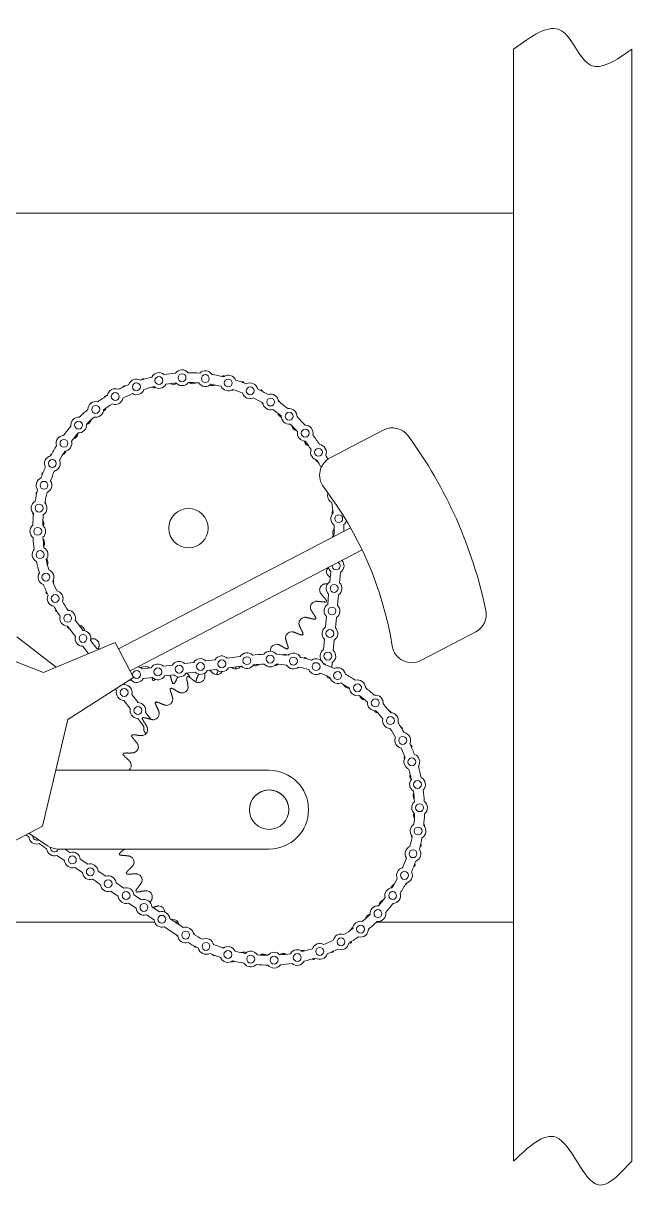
# Model space of a CAD drawing. Header units: inches. Extents: x 1.5 to 20.4, y 6.8 to 20.8.
# Drawn here: x 16.52 to 20.38, y 12.51 to 19.89 of the extents above; entities that cross this region are included whole.
import ezdxf

# ---------------------------------------------------------------- set-up
doc = ezdxf.new("R2010")
doc.units = ezdxf.units.IN
doc.header["$MEASUREMENT"] = 0
doc.layers.add('SLD-0', color=7, linetype='Continuous', lineweight=15)

msp = doc.modelspace()

# ---------------------------------------------------------------- linework, layer by layer
at = {"color": 7, "linetype": 'Continuous', "lineweight": 15}
for p, q in [((17.941786, 18.68856), (15.566786, 18.68856)), ((19.629286, 18.68856), (17.941786, 18.68856)), ((19.629286, 14.188559), (19.629286, 18.68856)), ((18.802889, 17.311103), (18.466368, 17.134965)), ((18.595248, 16.691687), (17.124305, 15.921783)), ((17.197342, 15.782242), (18.668285, 16.552146)), ((18.463643, 16.347968), (18.469677, 16.413378)), ((18.525879, 16.342228), (18.531912, 16.407638)), ((18.45044, 16.204826), (18.456473, 16.270236)), ((18.512675, 16.199085), (18.518709, 16.264495)), ((16.849398, 16.104879), (16.899628, 16.038869)), ((18.437236, 16.061684), (18.443269, 16.127094)), ((18.499472, 16.055943), (18.505505, 16.121353)), ((16.646985, 15.772737), (15.99832, 16.026581)), ((16.799619, 16.067086), (16.84989, 16.001022)), ((19.041824, 15.848934), (19.389377, 16.030846)), ((16.729006, 15.807017), (16.479321, 15.998654)), ((17.102858, 15.962759), (16.646985, 15.772737)), ((16.946899, 15.976747), (16.986677, 15.924472)), ((17.21879, 15.741265), (17.102858, 15.962759)), ((18.424032, 15.918541), (18.430066, 15.983951)), ((18.486268, 15.912801), (18.492302, 15.978211)), ((16.897162, 15.938899), (16.93291, 15.89192)), ((16.729012, 15.806928), (16.729006, 15.807017)), ((17.330706, 15.802817), (17.272974, 15.795547)), ((17.465888, 15.81984), (17.408157, 15.81257)), ((17.601071, 15.836863), (17.543339, 15.829593)), ((17.736253, 15.853886), (17.678522, 15.846616)), ((17.895714, 15.873966), (17.813704, 15.863638)), ((17.903168, 15.811911), (17.821513, 15.801628)), ((18.416797, 15.8401), (18.416862, 15.840809)), ((18.476343, 15.805199), (18.479098, 15.835068)), ((16.802839, 15.474968), (17.21879, 15.741265)), ((17.338515, 15.740807), (17.280783, 15.733537)), ((17.473697, 15.75783), (17.415965, 15.75056)), ((17.608879, 15.774852), (17.551148, 15.767583)), ((17.744062, 15.791875), (17.68633, 15.784605)), ((17.756297, 15.783149), (17.753265, 15.778911)), ((18.330054, 15.791627), (18.330737, 15.790757)), ((17.103644, 15.667547), (17.111037, 15.657832)), ((17.156454, 15.701357), (17.160774, 15.695679)), ((17.203332, 15.723784), (17.188584, 15.721927)), ((17.158308, 15.595709), (17.198085, 15.543435)), ((17.208046, 15.633557), (17.247823, 15.581282)), ((17.295094, 15.51916), (17.328014, 15.475899)), ((16.641742, 14.797287), (16.802839, 15.474968)), ((17.245357, 15.481313), (17.285134, 15.429039)), ((18.079033, 15.152071), (16.726081, 15.152071)), ((16.362881, 14.651329), (16.641742, 14.797287)), ((16.535714, 14.741791), (16.55416, 14.729544)), ((16.55571, 14.752257), (16.67256, 14.673441)), ((16.619193, 14.686364), (16.667668, 14.654178)), ((16.742459, 14.652071), (18.079033, 14.652071)), ((16.783832, 14.652071), (16.815747, 14.63088)), ((16.732701, 14.610998), (16.781176, 14.578812)), ((16.88078, 14.587701), (16.929255, 14.555515)), ((16.846209, 14.535633), (16.894684, 14.503447)), ((16.994288, 14.512335), (17.042763, 14.480149)), ((18.926864, 14.536258), (18.921409, 14.532117)), ((16.959717, 14.460267), (17.008192, 14.428081)), ((17.107796, 14.436969), (17.156271, 14.404783)), ((17.073225, 14.384901), (17.1217, 14.352715)), ((17.221304, 14.361604), (17.269779, 14.329418)), ((17.186733, 14.309536), (17.235208, 14.27735)), ((17.334812, 14.286238), (17.383288, 14.254052)), ((15.566786, 14.188559), (17.35182, 14.188559)), ((17.300241, 14.23417), (17.348716, 14.201984)), ((17.44832, 14.210872), (17.534259, 14.153812)), ((17.481925, 14.188559), (17.501011, 14.188559)), ((18.759592, 14.188559), (19.629286, 14.188559)), ((17.413749, 14.158804), (17.499687, 14.101744))]:
    msp.add_line(p, q, dxfattribs=at)
at = {"color": 7, "linetype": 'Continuous', "lineweight": 15, "flags": 128}
for points in [[(16.714777, 17.047034), (16.715888, 17.047704), (16.721832, 17.052279)], [(18.48996, 16.641947), (18.481616, 16.634711), (18.477999, 16.630318)], [(16.617897, 16.402516), (16.618213, 16.401467), (16.618494, 16.400542)], [(18.480348, 16.442484), (18.47954, 16.452205), (18.479713, 16.453446)], [(17.003212, 15.921224), (16.997745, 15.922951), (16.986677, 15.924472)], [(17.566338, 15.759994), (17.560604, 15.764994), (17.5554, 15.768118)], [(18.461381, 15.743414), (18.462393, 15.740553), (18.463348, 15.734475)], [(18.982367, 14.7393), (18.98326, 14.73313), (18.98551, 14.726274)]]:
    msp.add_lwpolyline(points, dxfattribs=at)
at = {"color": 7, "linetype": 'Continuous', "lineweight": 15}
for centre, radius in [((17.379705, 17.625668), 0.025), ((17.526605, 17.643314), 0.025), ((17.674468, 17.638073), 0.025), ((17.23729, 17.585557), 0.025), ((17.819749, 17.61007), 0.025), ((17.958966, 17.559975), 0.025), ((17.102774, 17.523943), 0.025), ((18.088782, 17.488991), 0.025), ((16.979382, 17.442302), 0.025), ((16.87007, 17.342593), 0.025), ((18.206084, 17.398819), 0.025), ((18.308061, 17.29162), 0.025), ((16.777461, 17.227204), 0.025), ((18.392268, 17.169964), 0.025), ((16.703774, 17.098904), 0.025), ((16.650775, 16.960766), 0.025), ((16.619736, 16.816103), 0.025), ((17.566786, 16.68856), 0.125), ((18.52049, 16.748727), 0.025), ((16.611399, 16.668382), 0.025), ((16.625965, 16.521145), 0.025), ((16.663085, 16.377922), 0.025), ((18.491176, 16.306232), 0.025), ((16.721868, 16.242145), 0.025), ((18.477972, 16.16309), 0.025), ((16.800907, 16.117069), 0.025), ((18.464769, 16.019947), 0.025), ((16.898395, 15.988884), 0.025), ((18.085793, 15.857854), 0.025), ((18.451565, 15.876805), 0.025), ((17.373336, 15.776689), 0.025), ((17.508518, 15.793711), 0.025), ((17.643701, 15.810734), 0.025), ((17.778883, 15.827757), 0.025), ((17.938193, 15.847592), 0.025), ((18.233207, 15.845209), 0.025), ((18.376902, 15.809959), 0.025), ((17.238153, 15.759666), 0.025), ((18.513434, 15.752951), 0.025), ((17.159541, 15.645694), 0.025), ((18.639529, 15.67555), 0.025), ((18.752165, 15.579612), 0.025), ((17.24659, 15.531298), 0.025), ((18.848641, 15.467437), 0.025), ((18.926645, 15.341714), 0.025), ((18.984306, 15.205456), 0.025), ((19.020243, 15.061931), 0.025), ((18.079036, 14.90206), 0.125), ((19.033594, 14.914579), 0.025), ((19.024038, 14.766932), 0.025), ((18.991806, 14.62253), 0.025), ((16.830978, 14.583257), 0.025), ((16.944486, 14.507891), 0.025), ((18.937669, 14.484834), 0.025), ((17.057994, 14.432525), 0.025), ((17.171502, 14.357159), 0.025), ((18.862926, 14.357146), 0.025), ((17.28501, 14.281794), 0.025), ((18.769368, 14.242526), 0.025), ((17.398518, 14.206428), 0.025), ((17.54949, 14.106188), 0.025), ((18.659238, 14.143722), 0.025), ((17.678715, 14.034135), 0.025), ((18.535176, 14.063102), 0.025), ((17.817514, 13.982894), 0.025), ((17.96256, 13.953693), 0.025), ((18.110375, 13.947232), 0.025), ((18.257415, 13.963665), 0.025), ((18.400156, 14.0026), 0.025)]:
    msp.add_circle(centre, radius, dxfattribs=at)
for centre, radius, start, end in [((17.566786, 16.68856), 0.98685, 103.5929138, 107.8668437), ((17.379705, 17.625668), 0.05, 48.811285, 153.7684725), ((17.566786, 16.68856), 0.98685, 94.7129138, 98.9868437), ((17.526605, 17.643314), 0.05, 39.931285, 144.8884725), ((17.566786, 16.68856), 0.98685, 85.8329138, 90.1068437), ((17.674468, 17.638073), 0.05, 31.051285, 136.0084725), ((17.566786, 16.68856), 0.98685, 76.9529138, 81.2268437), ((17.566786, 16.68856), 0.991066, 76.775486, 77.2821248), ((17.819749, 17.61007), 0.05, 22.171285, 127.1284725), ((17.102774, 17.523943), 0.05, 66.571285, 171.5284725), ((17.566786, 16.68856), 0.98685, 112.4729138, 116.7468437), ((17.566786, 16.68856), 0.991066, 114.275486, 114.7821248), ((17.23729, 17.585557), 0.05, 57.691285, 162.6484725), ((17.566786, 16.68856), 0.991066, 106.775486, 107.2821248), ((17.566786, 16.68856), 0.92435, 103.6695111, 107.7902463), ((17.347291, 17.618622), 0.038816, 247.6211446, 284.6451871), ((17.379705, 17.625668), 0.05, 231.1519923, 331.4277651), ((17.566786, 16.68856), 0.92435, 94.7895111, 98.9102463), ((17.470567, 17.639315), 0.038816, 240.1211446, 303.8131441), ((17.526605, 17.643314), 0.05, 222.2719923, 322.5477651), ((17.566786, 16.68856), 0.92435, 85.9095111, 90.0302463), ((17.595488, 17.64374), 0.038816, 232.6211446, 303.9364661), ((17.674468, 17.638073), 0.05, 213.3919923, 313.6677651), ((17.719919, 17.631822), 0.038816, 243.9832692, 296.4364661), ((17.566786, 16.68856), 0.92435, 77.0295111, 81.1502463), ((17.819749, 17.61007), 0.05, 204.5119923, 304.7877651), ((17.566786, 16.68856), 0.98685, 68.0729138, 72.3468437), ((17.566786, 16.68856), 0.991066, 69.275486, 69.7821248), ((17.958966, 17.559975), 0.05, 13.291285, 118.2484725), ((17.566786, 16.68856), 0.98685, 121.3529138, 125.6268437), ((17.566786, 16.68856), 0.991066, 121.775486, 122.2821248), ((17.102774, 17.523943), 0.05, 248.9119923, 349.1877651), ((17.566786, 16.68856), 0.92435, 112.5495111, 116.6702463), ((17.23729, 17.585557), 0.05, 240.0319923, 340.3077651), ((17.841729, 17.603764), 0.038816, 269.3599222, 288.9364661), ((17.566786, 16.68856), 0.92435, 68.1495111, 72.2702463), ((17.958966, 17.559975), 0.05, 195.6319923, 295.9077651), ((17.566786, 16.68856), 0.92435, 59.2695111, 63.3902463), ((17.566786, 16.68856), 0.98685, 59.1929138, 63.4668437), ((17.566786, 16.68856), 0.991066, 61.775486, 62.2821248), ((18.088782, 17.488991), 0.05, 4.411285, 109.3684725), ((17.566786, 16.68856), 0.98685, 130.2329138, 134.5068437), ((16.979382, 17.442302), 0.05, 75.451285, 180.4084725), ((16.979382, 17.442302), 0.05, 257.7919923, 358.0677651), ((17.00808, 17.463828), 0.038816, 300.8200378, 341.4364661), ((17.566786, 16.68856), 0.92435, 121.4295111, 125.5502463), ((18.069233, 17.501419), 0.038816, 202.6211446, 222.843368), ((18.088782, 17.488991), 0.05, 186.7519923, 287.0277651), ((17.566786, 16.68856), 0.92435, 50.3895111, 54.5102463), ((17.566786, 16.68856), 0.991066, 54.275486, 54.7821248), ((17.566786, 16.68856), 0.98685, 50.3129138, 54.5868437), ((18.206084, 17.398819), 0.05, 355.531285, 100.4884725), ((16.87007, 17.342593), 0.05, 84.331285, 189.2884725), ((17.566786, 16.68856), 0.92435, 130.3095111, 134.4302463), ((16.911667, 17.38427), 0.038816, 282.2904129, 348.9364661), ((18.171034, 17.428882), 0.038816, 195.1211446, 247.9055153), ((18.206084, 17.398819), 0.05, 177.8719923, 278.1477651), ((17.566786, 16.68856), 0.98685, 41.4329138, 45.7068437), ((17.566786, 16.68856), 0.98685, 139.1129138, 143.3868437), ((17.566786, 16.68856), 0.92435, 139.1895111, 143.3102463), ((16.826463, 17.292808), 0.038816, 285.1211446, 356.4364661), ((16.87007, 17.342593), 0.05, 266.6719923, 6.9477651), ((17.566786, 16.68856), 0.92435, 41.5095111, 45.6302463), ((18.262496, 17.343678), 0.038816, 187.6211446, 258.9364661), ((18.308061, 17.29162), 0.05, 168.9919923, 269.2677651), ((18.308061, 17.29162), 0.05, 346.651285, 91.6084725), ((17.566786, 16.68856), 0.98685, 32.5529138, 36.8268437), ((18.860855, 17.200356), 0.125, 36.1231856, 117.627944), ((17.566786, 16.68856), 0.98685, 147.9929138, 152.2668437), ((16.777461, 17.227204), 0.05, 93.211285, 198.1684725), ((16.777461, 17.227204), 0.05, 275.5519923, 15.8277651), ((18.342055, 17.247265), 0.038816, 188.0680575, 251.4364661), ((17.566786, 16.68856), 0.92435, 32.6295111, 36.7502463), ((18.392268, 17.169964), 0.05, 337.771285, 82.7284725), ((16.639539, 15.579167), 2.875, 11.8013239, 36.1231856), ((16.703774, 17.098904), 0.05, 102.091285, 207.0484725), ((17.566786, 16.68856), 0.991066, 151.775486, 152.2821248), ((17.566786, 16.68856), 0.92435, 148.0695111, 152.1902463), ((16.753926, 17.191007), 0.038816, 292.6211446, 342.0274955), ((18.392268, 17.169964), 0.05, 160.1119923, 260.3877651), ((18.524334, 17.024218), 0.125, 117.627944, 217.4769709), ((17.566786, 16.68856), 0.98685, 26.2995444, 27.9468437), ((17.566786, 16.68856), 0.98685, 156.8729138, 161.1468437), ((16.703774, 17.098904), 0.05, 284.4319923, 24.7077651), ((18.408348, 17.141293), 0.038816, 207.3238737, 243.9364661), ((17.566786, 16.68856), 0.92435, 24.4313597, 27.8702463), ((16.650775, 16.960766), 0.05, 110.971285, 215.9284725), ((17.566786, 16.68856), 0.991066, 159.275486, 159.7821248), ((16.650775, 16.960766), 0.05, 293.3119923, 33.5877651), ((17.566786, 16.68856), 0.92435, 156.9495111, 161.0702463), ((17.566786, 16.68856), 0.98685, 165.7529138, 170.0268437), ((17.566786, 16.68856), 0.991066, 166.775486, 167.2821248), ((17.566786, 16.68856), 0.92435, 165.8295111, 169.9502463), ((16.639539, 15.579167), 2.25, 9.2194638, 37.4769709), ((18.499771, 16.895224), 0.05, 160.822962, 242.6277651), ((16.619736, 16.816103), 0.05, 119.851285, 224.8084725), ((16.619736, 16.816103), 0.05, 302.1919923, 42.4677651), ((16.623523, 16.841693), 0.038816, 0.8678395, 26.4364661), ((17.566786, 16.68856), 0.92435, 5.9895111, 10.1102463), ((17.566786, 16.68856), 0.991066, 174.4050295, 174.7821248), ((17.566786, 16.68856), 0.98685, 174.6329138, 178.9068437), ((17.566786, 16.68856), 0.92435, 174.7095111, 178.8302463), ((18.52049, 16.748727), 0.05, 133.4719923, 233.7477651), ((18.517541, 16.784778), 0.038816, 150.1211446, 191.1190314), ((16.611399, 16.668382), 0.05, 128.731285, 233.6884725), ((16.611399, 16.668382), 0.05, 311.0719923, 51.3477651), ((16.611605, 16.717262), 0.038816, 338.1731421, 33.9364661), ((17.566786, 16.68856), 0.92435, 357.1095111, 1.2302463), ((18.52049, 16.748727), 0.05, 311.131285, 345.9786324), ((17.566786, 16.68856), 0.98685, 358.9115629, 1.3068437), ((17.566786, 16.68856), 0.98685, 183.5129138, 187.7868437), ((17.566786, 16.68856), 0.92435, 183.5895111, 187.7102463), ((16.61603, 16.592341), 0.038816, 330.1211446, 41.4364661), ((18.521966, 16.659857), 0.038816, 142.6211446, 209.5946425), ((16.625965, 16.521145), 0.05, 137.611285, 242.5684725), ((16.625965, 16.521145), 0.05, 319.9519923, 60.2277651), ((17.566786, 16.68856), 0.98685, 192.3929138, 196.6668437), ((17.566786, 16.68856), 0.92435, 192.4695111, 196.5902463), ((16.636723, 16.469065), 0.038816, 337.6211446, 38.0578261), ((18.50438, 16.449374), 0.025, 195.9993886, 64.6284896), ((18.50438, 16.449374), 0.05, 303.4120662, 46.0476913), ((16.663085, 16.377922), 0.05, 146.491285, 251.4484725), ((16.663085, 16.377922), 0.05, 328.8319923, 69.1077651), ((18.48199, 16.413616), 0.038816, 138.1866476, 208.2695874), ((18.50438, 16.449374), 0.05, 189.0449713, 226.0476913), ((17.566786, 16.68856), 0.98685, 201.2729138, 205.5468437), ((17.566786, 16.68856), 0.92435, 201.3495111, 205.4702463), ((16.67333, 16.349546), 0.038816, 345.1211446, 17.8177209), ((18.438273, 16.29651), 0.038816, 110.7880233, 200.7695874), ((18.491176, 16.306232), 0.05, 123.4120662, 226.0476913), ((18.491176, 16.306232), 0.05, 303.4120662, 46.0476913), ((17.566786, 16.68856), 0.991066, 204.275486, 204.7821248), ((16.721868, 16.242145), 0.05, 155.371285, 260.3284725), ((16.721868, 16.242145), 0.05, 337.7119923, 77.9877651), ((17.566786, 16.68856), 0.98685, 210.1529138, 214.4268437), ((17.566786, 16.68856), 0.92435, 210.2295111, 214.3502463), ((18.379645, 16.186112), 0.038816, 103.2880233, 193.2695874), ((18.477972, 16.16309), 0.05, 123.4120662, 226.0476913), ((17.566786, 16.68856), 0.991066, 331.775486, 332.2821248), ((18.477972, 16.16309), 0.05, 303.4120662, 46.0476913), ((17.566786, 16.68856), 0.991066, 211.775486, 212.2821248), ((16.800907, 16.117069), 0.05, 164.251285, 268.5246089), ((16.800907, 16.117069), 0.05, 345.8890377, 86.8677651), ((18.307108, 16.084311), 0.038816, 95.7880233, 185.7695874), ((17.566786, 16.68856), 0.991066, 324.275486, 324.7821248), ((19.331411, 16.141594), 0.125, 297.627944, 11.8013239), ((17.566786, 16.68856), 0.991066, 219.275486, 219.7821248), ((16.871075, 16.033441), 0.038816, 6.1460827, 85.196554), ((16.898395, 15.988884), 0.05, 345.9510859, 88.586711), ((18.221904, 15.992849), 0.038816, 88.2880233, 178.2695874), ((18.464769, 16.019947), 0.05, 123.4120662, 226.0476913), ((18.464769, 16.019947), 0.05, 303.4120662, 46.0476913), ((16.898395, 15.988884), 0.05, 165.9510859, 268.586711), ((16.962537, 15.948237), 0.038816, 5.7880233, 95.7695874), ((18.125491, 15.913291), 0.038816, 80.7880233, 170.7695874), ((17.566786, 16.68856), 0.991066, 316.775486, 317.2821248), ((17.778883, 15.827757), 0.05, 45.8593428, 148.4949679), ((17.938193, 15.847592), 0.05, 45.9385239, 148.165727), ((18.078073, 14.902285), 0.98685, 91.8401527, 96.1140826), ((18.085793, 15.857854), 0.05, 37.0585239, 142.0157114), ((18.079036, 14.90206), 0.991066, 91.682737, 91.8462427), ((18.078073, 14.902285), 0.98685, 82.9601527, 87.2340826), ((18.079036, 14.90206), 0.991066, 83.8396039, 84.3462427), ((17.566786, 16.68856), 0.991066, 309.275486, 309.7821248), ((18.233207, 15.845209), 0.05, 28.1785239, 133.1357114), ((18.451565, 15.876805), 0.05, 123.4120662, 226.0476913), ((18.451565, 15.876805), 0.05, 303.4120662, 46.0476913), ((18.983858, 15.959682), 0.125, 189.2194638, 297.627944), ((17.238153, 15.759666), 0.05, 45.8593428, 78.7546746), ((17.291842, 15.773355), 0.038816, 46.0788968, 118.2695874), ((17.373336, 15.776689), 0.05, 45.8593428, 148.4949679), ((17.508518, 15.793711), 0.05, 45.8593428, 148.4949679), ((17.643701, 15.810734), 0.05, 45.8593428, 148.4949679), ((17.778883, 15.827757), 0.05, 225.8593428, 328.4949679), ((17.866623, 15.833765), 0.038816, 237.8521413, 324.6270625), ((17.938193, 15.847592), 0.05, 225.5316098, 328.5550041), ((17.990052, 15.853519), 0.038816, 251.2282976, 311.7066199), ((18.078073, 14.902285), 0.92435, 91.9167501, 96.0374853), ((18.085793, 15.857854), 0.05, 219.3992313, 319.6750041), ((18.115004, 15.856994), 0.038816, 271.8323976, 303.902659), ((18.078073, 14.902285), 0.92435, 83.0367501, 87.1574853), ((18.233207, 15.845209), 0.05, 210.5192313, 310.7950041), ((18.078073, 14.902285), 0.92435, 74.1567501, 78.2774853), ((18.078073, 14.902285), 0.98685, 74.0801527, 78.3540826), ((18.079036, 14.90206), 0.991066, 76.3396039, 76.8462427), ((18.376902, 15.809959), 0.05, 19.2985239, 124.2557114), ((18.078073, 14.902285), 0.98685, 65.2001527, 69.4740826), ((18.079036, 14.90206), 0.991066, 68.8396039, 69.3462427), ((18.513434, 15.752951), 0.05, 10.4185239, 115.3757114), ((17.238153, 15.759666), 0.05, 225.8593428, 328.4949679), ((17.373336, 15.776689), 0.05, 225.8593428, 328.4949679), ((17.508518, 15.793711), 0.05, 225.8593428, 328.4949679), ((18.079036, 14.90206), 0.991066, 121.3396039, 121.8462427), ((17.643701, 15.810734), 0.05, 225.8593428, 328.4949679), ((17.632718, 15.747041), 0.038816, 252.8521413, 342.8337054), ((17.746829, 15.798069), 0.038816, 245.3521413, 328.4658087), ((18.376902, 15.809959), 0.05, 201.6392313, 301.9150041), ((18.078073, 14.902285), 0.92435, 65.2767501, 69.3974853), ((18.477704, 15.77054), 0.038816, 210.1121343, 254.8435435), ((18.513434, 15.752951), 0.05, 192.7592313, 293.0350041), ((18.078073, 14.902285), 0.98685, 56.3201527, 60.5940826), ((17.159541, 15.645694), 0.05, 165.9510859, 268.586711), ((17.159541, 15.645694), 0.05, 345.9510859, 88.586711), ((17.566786, 16.68856), 0.991066, 256.775486, 257.2821248), ((18.079036, 14.90206), 0.991066, 128.8396039, 129.3462427), ((17.566786, 16.68856), 0.991066, 264.275486, 264.7821248), ((17.526244, 15.681556), 0.038816, 260.3521413, 350.3337054), ((18.078073, 14.902285), 0.92435, 56.3967501, 60.5174853), ((18.587653, 15.711073), 0.038816, 202.9245833, 272.6491209), ((18.639529, 15.67555), 0.05, 183.8792313, 284.1550041), ((18.639529, 15.67555), 0.05, 1.5385239, 106.4957114), ((18.078073, 14.902285), 0.98685, 47.4401527, 51.7140826), ((17.24659, 15.531298), 0.05, 345.9510859, 88.586711), ((18.079036, 14.90206), 0.991066, 136.3396039, 136.8462427), ((17.429228, 15.602734), 0.038816, 267.8521413, 357.8337054), ((18.688899, 15.637764), 0.038816, 195.7265224, 264.8531815), ((18.078073, 14.902285), 0.92435, 47.5167501, 51.6374853), ((18.752165, 15.579612), 0.05, 174.9992313, 275.2750041), ((18.752165, 15.579612), 0.05, 352.6585239, 97.6157114), ((17.24659, 15.531298), 0.05, 165.9510859, 268.586711), ((17.343331, 15.511923), 0.038816, 275.3521413, 5.3337054), ((18.77971, 15.551867), 0.038816, 214.6359587, 257.0750305), ((18.078073, 14.902285), 0.92435, 38.6367501, 42.7574853), ((18.078073, 14.902285), 0.98685, 38.5601527, 42.8340826), ((18.079036, 14.90206), 0.991066, 38.8396039, 39.3462427), ((18.848641, 15.467437), 0.05, 343.7785239, 88.7357114), ((18.079036, 14.90206), 0.991066, 143.8396039, 144.3462427), ((18.848641, 15.467437), 0.05, 166.1192313, 266.3950041), ((18.078073, 14.902285), 0.98685, 29.6801527, 33.9540826), ((18.079036, 14.90206), 0.991066, 151.3396039, 151.8462427), ((17.270022, 15.410676), 0.038816, 282.8521413, 12.8337054), ((17.333639, 15.416901), 0.05, 165.9510859, 222.9710991), ((18.078073, 14.902285), 0.92435, 29.7567501, 33.8774853), ((18.926645, 15.341714), 0.05, 157.2392313, 257.5150041), ((18.079036, 14.90206), 0.991066, 31.3396039, 31.8462427), ((18.926645, 15.341714), 0.05, 334.8985239, 79.8557114), ((17.210556, 15.300728), 0.038816, 290.3521413, 20.3337054), ((18.078073, 14.902285), 0.92435, 20.8767501, 24.9974853), ((18.078073, 14.902285), 0.98685, 20.8001527, 25.0740826), ((18.079036, 14.90206), 0.991066, 23.8396039, 24.3462427), ((18.079036, 14.90206), 0.991066, 158.8396039, 159.3462427), ((18.984306, 15.205456), 0.05, 148.3592313, 248.6350041), ((18.975045, 15.234267), 0.038816, 166.7232179, 195.9302271), ((18.984306, 15.205456), 0.05, 326.0185239, 70.9757114), ((17.165949, 15.183958), 0.038816, 304.7666131, 27.8337054), ((18.079033, 14.902071), 0.25, 270, 90), ((18.078073, 14.902285), 0.92435, 11.9967501, 16.1174853), ((18.078073, 14.902285), 0.98685, 11.9201527, 16.1940826), ((18.079036, 14.90206), 0.991066, 16.3396039, 16.5033444), ((19.020243, 15.061931), 0.05, 139.4792313, 239.7550041), ((19.010741, 15.114472), 0.038816, 159.3959029, 216.8748081), ((19.020243, 15.061931), 0.05, 317.1385239, 62.0957114), ((18.079033, 14.902071), 0.125, 13.202275, 192.9845673), ((19.030496, 14.991043), 0.038816, 152.0302593, 218.6178985), ((18.078073, 14.902285), 0.92435, 3.1167501, 7.2374853), ((18.078073, 14.902285), 0.98685, 3.0401527, 7.3140826), ((19.033594, 14.914579), 0.05, 130.5992313, 230.8750041), ((19.033594, 14.914579), 0.05, 308.2585239, 53.2157114), ((19.03397, 14.866091), 0.038816, 159.2999153, 211.0395458), ((18.078073, 14.902285), 0.92435, 354.2367501, 358.3574853), ((18.078073, 14.902285), 0.98685, 354.1601527, 358.4340826), ((19.024038, 14.766932), 0.05, 121.7192313, 221.9950041), ((19.024038, 14.766932), 0.05, 299.3785239, 44.3357114), ((18.079036, 14.90206), 0.991066, 353.8396039, 354.3462427), ((16.603962, 14.733988), 0.05, 185.0993051, 287.7349302), ((16.603962, 14.733988), 0.025, 174.2577426, 297.7422574), ((18.078073, 14.902285), 0.92435, 345.3567501, 349.4774853), ((18.078073, 14.902285), 0.98685, 345.2801527, 349.5540826), ((16.71747, 14.658622), 0.05, 185.0993051, 287.7349302), ((16.742459, 14.777071), 0.125, 236, 270), ((16.71747, 14.658622), 0.025, 171.35892, 344.8150047), ((16.830978, 14.583257), 0.05, 5.0993051, 107.7349302), ((18.079036, 14.90206), 0.991066, 196.3396039, 196.8462427), ((18.991806, 14.62253), 0.05, 112.8392313, 213.1150041), ((18.991806, 14.62253), 0.05, 290.4985239, 35.4557114), ((18.079036, 14.90206), 0.991066, 346.3396039, 346.8462427), ((16.830978, 14.583257), 0.05, 185.0993051, 287.7349302), ((16.944486, 14.507891), 0.05, 5.0993051, 107.7349302), ((17.183027, 14.569852), 0.038816, 335.3521413, 65.3337054), ((18.078073, 14.902285), 0.92435, 336.4767501, 340.5974853), ((18.078073, 14.902285), 0.98685, 336.4001527, 340.6740826), ((18.079036, 14.90206), 0.991066, 338.8396039, 339.3462427), ((16.944486, 14.507891), 0.05, 185.0993051, 287.7349302), ((17.057994, 14.432525), 0.05, 5.0993051, 107.7349302), ((18.079036, 14.90206), 0.991066, 203.8396039, 204.3462427), ((17.234054, 14.455742), 0.038816, 342.8521413, 72.8337054), ((18.937669, 14.484834), 0.05, 103.9592313, 204.2350041), ((18.937669, 14.484834), 0.05, 281.6185239, 26.5757114), ((17.057994, 14.432525), 0.05, 185.0993051, 287.7349302), ((17.171502, 14.357159), 0.05, 5.0993051, 107.7349302), ((18.862926, 14.357146), 0.05, 95.0792313, 195.3550041), ((18.888049, 14.393443), 0.038816, 114.5624666, 161.4970098), ((18.078073, 14.902285), 0.92435, 327.5967501, 331.7174853), ((18.078073, 14.902285), 0.98685, 327.5201527, 331.7940826), ((18.079036, 14.90206), 0.991066, 331.3396039, 331.8462427), ((17.171502, 14.357159), 0.05, 185.0993051, 287.7349302), ((18.079036, 14.90206), 0.991066, 211.3396039, 211.8462427), ((17.28501, 14.281794), 0.05, 5.0993051, 107.7349302), ((17.299539, 14.349268), 0.038816, 350.3521413, 80.3337054), ((18.078073, 14.902285), 0.92435, 318.7167501, 322.8374853), ((18.81474, 14.292196), 0.038816, 106.9402483, 173.7983887), ((18.862926, 14.357146), 0.05, 272.7385239, 17.6957114), ((17.28501, 14.281794), 0.05, 185.0993051, 287.7349302), ((17.378361, 14.252252), 0.038816, 0.834261, 87.8337054), ((17.398518, 14.206428), 0.05, 5.0993051, 107.7349302), ((18.769368, 14.242526), 0.05, 86.1992313, 186.4750041), ((18.078073, 14.902285), 0.98685, 318.6401527, 322.9140826), ((17.398518, 14.206428), 0.05, 185.0993051, 287.7349302), ((17.469173, 14.166355), 0.038816, 7.5864547, 95.3337054), ((18.659238, 14.143722), 0.05, 77.3192313, 177.5950041), ((18.078073, 14.902285), 0.92435, 309.8367501, 313.9574853), ((18.728843, 14.201385), 0.038816, 103.9456646, 166.473069), ((18.078073, 14.902285), 0.98685, 309.7601527, 314.0340826), ((18.769368, 14.242526), 0.05, 263.8585239, 8.8157114), ((17.54949, 14.106188), 0.05, 6.2792313, 107.7349302), ((17.570419, 14.093046), 0.038816, 21.4630317, 46.3726619), ((18.078073, 14.902285), 0.92435, 238.7967501, 242.9174853), ((18.535176, 14.063102), 0.05, 68.4392313, 168.7150041), ((18.078073, 14.902285), 0.92435, 300.9567501, 305.0774853), ((18.631827, 14.122563), 0.038816, 123.276906, 159.1824503), ((18.659238, 14.143722), 0.05, 254.9785239, 359.9357114), ((18.079036, 14.90206), 0.991066, 233.8396039, 234.3462427), ((17.54949, 14.106188), 0.05, 185.0993051, 288.8957114), ((18.078073, 14.902285), 0.98685, 238.7201527, 242.9940826), ((18.079036, 14.90206), 0.991066, 241.3396039, 241.8462427), ((17.678715, 14.034135), 0.05, 15.1592313, 115.4350041), ((18.078073, 14.902285), 0.92435, 247.6767501, 251.7974853), ((17.817514, 13.982894), 0.05, 24.0392313, 124.3150041), ((18.400156, 14.0026), 0.05, 59.5592313, 159.8350041), ((18.078073, 14.902285), 0.92435, 292.0767501, 296.1974853), ((18.535176, 14.063102), 0.05, 246.0985239, 351.0557114), ((18.078073, 14.902285), 0.98685, 300.8801527, 305.1540826), ((18.079036, 14.90206), 0.991066, 301.3396039, 301.8462427), ((17.678715, 14.034135), 0.05, 192.8185239, 297.7757114), ((18.078073, 14.902285), 0.98685, 247.6001527, 251.8740826), ((18.079036, 14.90206), 0.991066, 248.8396039, 249.3462427), ((17.817514, 13.982894), 0.05, 201.6985239, 306.6557114), ((17.797138, 13.988973), 0.038816, 92.523913, 108.7251939), ((18.078073, 14.902285), 0.92435, 256.5567501, 260.6774853), ((17.918731, 13.959989), 0.038816, 65.4805253, 115.9084618), ((17.96256, 13.953693), 0.05, 32.9192313, 133.1950041), ((18.078073, 14.902285), 0.92435, 265.4367501, 269.5574853), ((18.043067, 13.947125), 0.038816, 52.7113173, 123.0909203), ((18.110375, 13.947232), 0.05, 41.7992313, 142.0750041), ((18.168019, 13.9506), 0.038816, 60.5202039, 124.824684), ((18.078073, 14.902285), 0.92435, 274.3167501, 278.4374853), ((18.257415, 13.963665), 0.05, 50.6792313, 150.9550041), ((18.291448, 13.970354), 0.038816, 68.3169594, 105.586112), ((18.078073, 14.902285), 0.92435, 283.1967501, 287.3174853), ((18.078073, 14.902285), 0.98685, 283.1201527, 287.3940826), ((18.400156, 14.0026), 0.05, 237.2185239, 342.1757114), ((18.078073, 14.902285), 0.98685, 292.0001527, 296.2740826), ((18.079036, 14.90206), 0.991066, 293.8396039, 294.3462427), ((18.079036, 14.90206), 0.991066, 256.3396039, 256.8462427), ((18.078073, 14.902285), 0.98685, 256.4801527, 260.7540826), ((17.96256, 13.953693), 0.05, 210.5785239, 315.5357114), ((18.078073, 14.902285), 0.98685, 265.3601527, 269.6340826), ((18.110375, 13.947232), 0.05, 219.4585239, 324.4157114), ((18.078073, 14.902285), 0.98685, 274.2401527, 278.5140826), ((18.257415, 13.963665), 0.05, 228.3385239, 333.2957114), ((18.079036, 14.90206), 0.991066, 286.3396039, 286.8462427)]:
    msp.add_arc(centre, radius, start, end, dxfattribs=at)
for points in [[(17.781774, 17.651436), (17.784969, 17.65531)], [(17.151169, 17.582881), (17.151362, 17.588356)], [(17.159334, 17.591995), (17.16358, 17.588566)], [(17.271533, 17.629934), (17.272363, 17.634882)], [(17.280742, 17.637449), (17.284435, 17.633567)], [(17.905279, 17.614824), (17.909289, 17.618561)], [(17.917499, 17.615496), (17.91806, 17.610224)], [(17.037975, 17.521156), (17.037469, 17.526435)], [(17.044898, 17.531082), (17.049099, 17.528516)], [(18.023437, 17.562826), (18.027748, 17.565899)], [(18.035488, 17.561789), (18.035352, 17.55631)], [(18.145458, 17.49314), (18.14468, 17.488189)], [(16.6913, 17.146922), (16.689446, 17.149522)], [(16.693557, 17.157262), (16.698665, 17.157135)], [(16.640435, 17.027145), (16.636784, 17.031063)], [(16.639849, 17.039273), (16.645311, 17.039855)], [(16.602002, 16.915283), (16.607087, 16.916511)], [(16.604246, 16.903269), (16.600035, 16.906743)], [(16.583992, 16.776085), (16.579827, 16.77869)], [(16.617897, 16.402516), (16.621328, 16.405781)], [(18.447804, 16.395232), (18.451002, 16.39024)], [(18.430184, 16.334474), (18.424497, 16.332799)], [(18.452069, 16.335855), (18.430184, 16.334474)], [(18.451002, 16.39024), (18.466165, 16.375311)], [(16.663351, 16.281108), (16.666748, 16.285315)], [(16.672009, 16.272959), (16.666989, 16.273136)], [(18.40198, 16.282745), (18.404499, 16.277379)], [(18.404499, 16.277379), (18.422503, 16.25429)], [(18.422503, 16.25429), (18.430608, 16.246562)], [(18.430608, 16.246562), (18.444125, 16.227597)], [(16.724263, 16.166672), (16.72709, 16.1713)], [(18.341865, 16.177202), (18.343662, 16.171553)], [(18.343662, 16.171553), (18.358499, 16.146311)], [(18.37658, 16.224807), (18.370723, 16.223889)], [(18.405792, 16.222822), (18.37658, 16.224807)], [(18.416733, 16.220435), (18.405792, 16.222822)], [(18.440015, 16.219857), (18.416733, 16.220435)], [(16.734378, 16.159767), (16.72891, 16.159243)], [(18.30912, 16.123075), (18.303194, 16.122929)], [(18.337823, 16.117294), (18.30912, 16.123075)], [(18.348359, 16.1135), (18.337823, 16.117294)], [(18.371366, 16.109888), (18.348359, 16.1135)], [(18.358499, 16.146311), (18.365525, 16.137592)], [(18.365525, 16.137592), (18.376452, 16.117025)], [(16.799591, 16.061166), (16.80126, 16.06493)], [(16.808656, 16.05521), (16.805168, 16.054406)], [(18.228959, 16.031019), (18.223064, 16.031648)], [(18.256661, 16.021541), (18.228959, 16.031019)], [(18.268489, 16.080409), (18.269533, 16.074573)], [(18.269533, 16.074573), (18.280948, 16.047611)], [(18.280948, 16.047611), (18.286776, 16.038049)], [(18.286776, 16.038049), (18.294925, 16.016232)], [(16.952799, 15.985812), (16.9472, 15.983441)], [(16.958635, 15.986857), (16.952799, 15.985812)], [(17.001301, 15.946225), (17.001156, 15.952151)], [(18.137468, 15.950213), (18.131705, 15.951606)], [(18.163696, 15.9372), (18.137468, 15.950213)], [(18.183106, 15.994021), (18.18338, 15.988099)], [(18.18338, 15.988099), (18.191178, 15.959878)], [(18.191178, 15.959878), (18.195708, 15.949636)], [(18.195708, 15.949636), (18.200939, 15.926942)], [(18.266612, 16.016404), (18.256661, 16.021541)], [(18.288951, 16.009819), (18.266612, 16.016404)], [(16.996641, 15.923086), (17.001301, 15.946225)], [(18.04477, 15.88759), (18.047106, 15.892611)], [(18.087178, 15.919517), (18.086676, 15.91361)], [(18.086676, 15.91361), (18.087579, 15.907141)], [(18.172891, 15.930808), (18.163696, 15.9372)], [(18.19418, 15.921365), (18.172891, 15.930808)], [(18.173384, 15.883133), (18.176672, 15.888304)], [(18.185389, 15.887402), (18.187663, 15.881366)], [(17.268466, 15.804343), (17.264902, 15.800723)], [(17.273458, 15.807541), (17.268466, 15.804343)], [(17.841205, 15.804429), (17.845969, 15.8009)], [(17.86839, 15.805458), (17.867184, 15.795717)], [(17.869174, 15.80763), (17.86839, 15.805458)], [(17.981552, 15.821518), (17.98241, 15.816019)], [(18.301095, 15.862978), (18.304568, 15.867123)], [(18.313092, 15.865091), (18.314344, 15.859728)], [(18.424906, 15.826035), (18.428604, 15.829428)], [(18.436791, 15.826301), (18.43745, 15.819625)], [(17.340062, 15.723776), (17.336025, 15.740493)], [(17.355396, 15.730045), (17.348602, 15.721809)], [(17.457574, 15.735189), (17.450915, 15.754961)], [(17.459556, 15.724167), (17.457574, 15.735189)], [(17.493041, 15.731792), (17.489003, 15.721347)], [(17.50072, 15.745334), (17.493041, 15.731792)], [(17.558156, 15.720738), (17.556108, 15.743937)], [(17.563573, 15.748528), (17.583354, 15.736236)], [(17.570061, 15.755381), (17.566338, 15.759994)], [(17.577734, 15.739728), (17.570061, 15.755381)], [(17.583354, 15.736236), (17.591578, 15.728635)], [(17.591578, 15.728635), (17.615759, 15.712126)], [(17.618556, 15.730352), (17.615915, 15.719469)], [(17.629549, 15.757488), (17.618556, 15.730352)], [(17.632937, 15.762353), (17.629549, 15.757488)], [(17.669805, 15.735585), (17.671117, 15.741366)], [(17.671117, 15.741366), (17.671112, 15.770645)], [(17.702437, 15.786634), (17.703638, 15.78519)], [(17.703638, 15.78519), (17.725457, 15.765666)], [(17.725457, 15.765666), (17.730641, 15.762789)], [(17.750542, 15.773646), (17.746862, 15.759473)], [(17.753265, 15.778911), (17.750542, 15.773646)], [(17.455753, 15.645746), (17.450695, 15.668479)], [(17.457496, 15.674005), (17.478712, 15.6644)], [(17.467931, 15.702436), (17.459556, 15.724167)], [(17.489003, 15.721347), (17.476655, 15.701601)], [(17.478712, 15.6644), (17.487859, 15.657938)], [(17.487859, 15.657938), (17.513987, 15.644726)], [(17.561229, 15.70997), (17.558156, 15.720738)], [(17.565055, 15.680942), (17.561229, 15.70997)], [(17.564509, 15.675039), (17.565055, 15.680942)], [(17.615759, 15.712126), (17.621273, 15.709951)], [(17.364015, 15.558029), (17.356033, 15.579907)], [(17.362055, 15.586274), (17.384343, 15.57952)], [(17.460205, 15.635471), (17.455753, 15.645746)], [(17.467788, 15.60719), (17.460205, 15.635471)], [(17.468017, 15.601267), (17.467788, 15.60719)], [(17.513987, 15.644726), (17.519739, 15.643289)], [(17.36977, 15.548422), (17.364015, 15.558029)], [(17.380979, 15.521374), (17.36977, 15.548422)], [(17.38198, 15.515531), (17.380979, 15.521374)], [(17.384343, 15.57952), (17.394254, 15.574307)], [(17.394254, 15.574307), (17.421884, 15.564619)], [(17.421884, 15.564619), (17.427774, 15.563945)], [(18.839645, 15.529107), (18.845455, 15.5304)], [(18.850981, 15.523599), (18.848621, 15.518385)], [(17.284511, 15.459088), (17.273741, 15.479737)], [(17.278881, 15.486836), (17.30186, 15.483048)], [(17.291471, 15.450315), (17.284511, 15.459088)], [(17.306114, 15.424961), (17.291471, 15.450315)], [(17.30186, 15.483048), (17.312367, 15.479174)], [(17.312367, 15.479174), (17.341024, 15.473175)], [(17.341024, 15.473175), (17.346952, 15.473276)], [(17.218601, 15.350616), (17.205228, 15.369683)], [(17.209397, 15.377392), (17.232674, 15.376636)], [(17.232674, 15.376636), (17.243597, 15.374167)], [(17.243597, 15.374167), (17.272793, 15.371959)], [(17.272793, 15.371959), (17.278656, 15.372833)], [(17.307869, 15.419298), (17.306114, 15.424961)], [(18.915203, 15.424483), (18.920913, 15.424987)], [(18.925505, 15.417522), (18.922065, 15.411987)], [(17.226647, 15.342827), (17.218601, 15.350616)], [(17.244475, 15.319601), (17.226647, 15.342827)], [(17.246953, 15.314216), (17.244475, 15.319601)], [(18.975473, 15.310905), (18.981967, 15.310626)], [(18.985544, 15.302626), (18.981038, 15.297132)], [(17.167414, 15.23447), (17.151667, 15.251628)], [(17.154794, 15.259815), (17.17797, 15.262104)], [(17.176407, 15.227797), (17.167414, 15.23447)], [(17.197114, 15.207097), (17.176407, 15.227797)], [(17.17797, 15.262104), (17.189122, 15.261081)], [(17.189122, 15.261081), (17.218356, 15.262703)], [(17.218356, 15.262703), (17.224056, 15.264335)], [(17.200274, 15.202081), (17.197114, 15.207097)], [(19.030073, 15.180876), (19.025903, 15.176968)], [(19.060176, 14.807669), (19.06528, 14.804423)], [(17.127998, 14.623243), (17.144991, 14.639168)], [(17.144991, 14.639168), (17.154461, 14.645145)], [(17.154461, 14.645145), (17.16252, 14.652071)], [(19.042067, 14.668003), (19.035153, 14.666389)], [(19.038301, 14.681385), (19.044099, 14.676528)], [(17.153439, 14.610818), (17.130501, 14.614844)], [(17.164636, 14.610999), (17.153439, 14.610818)], [(17.193665, 14.607182), (17.164636, 14.610999)], [(17.199226, 14.605127), (17.193665, 14.607182)], [(17.195905, 14.526662), (17.21543, 14.548481)], [(17.21543, 14.548481), (17.218306, 14.553664)], [(19.00154, 14.557791), (19.006405, 14.552491)], [(17.172527, 14.501493), (17.187297, 14.5195)], [(17.199372, 14.492495), (17.176105, 14.493493)], [(17.187297, 14.5195), (17.195905, 14.526662)], [(17.21045, 14.494136), (17.199372, 14.492495)], [(17.239729, 14.494141), (17.21045, 14.494136)], [(17.24551, 14.492829), (17.239729, 14.494141)], [(19.003277, 14.544305), (18.996778, 14.543663)], [(17.232567, 14.386597), (17.24486, 14.406377)], [(17.24486, 14.406377), (17.25246, 14.414602)], [(17.25246, 14.414602), (17.268969, 14.438783)], [(17.268969, 14.438783), (17.271145, 14.444297)], [(18.948674, 14.426728), (18.942867, 14.426916)], [(18.9509, 14.437207), (18.952843, 14.434436)], [(17.260357, 14.38118), (17.237158, 14.379132)], [(17.271126, 14.384253), (17.260357, 14.38118)], [(17.300153, 14.388079), (17.271126, 14.384253)], [(17.306057, 14.387533), (17.300153, 14.388079)], [(17.323157, 14.310883), (17.336369, 14.337011)], [(17.336369, 14.337011), (17.337806, 14.342763)], [(17.345625, 14.283229), (17.341824, 14.281582)], [(17.373905, 14.290812), (17.345625, 14.283229)], [(17.379829, 14.291041), (17.373905, 14.290812)], [(17.465564, 14.205003), (17.459721, 14.204003)], [(17.49426, 14.101905), (17.494771, 14.105008)], [(17.603704, 14.032421), (17.603899, 14.038431)], [(17.615937, 14.031426), (17.611412, 14.028252)], [(18.594498, 14.055591), (18.589628, 14.058617)], [(18.601335, 14.067303), (18.601963, 14.060182)], [(17.721281, 13.977818), (17.72072, 13.983497)], [(17.73318, 13.978098), (17.729467, 13.974691)], [(18.357852, 13.951022), (18.353042, 13.956155)], [(18.367205, 13.958959), (18.366251, 13.953524)], [(18.479602, 13.995551), (18.47395, 14.000187)], [(18.487914, 14.006397), (18.487602, 13.999128)], [(17.844979, 13.939028), (17.844378, 13.941605)], [(17.856755, 13.940877), (17.853504, 13.936996)]]:
    msp.add_open_spline(points, degree=1, dxfattribs=at)
at = {"layer": 'SLD-0'}
for p, q in [((19.629286, 18.68856), (19.629286, 19.728103)), ((20.379286, 19.728103), (20.379286, 12.671906)), ((19.629286, 14.18856), (19.629286, 12.671906))]:
    msp.add_line(p, q, dxfattribs=at)
for points, knots in [([(19.629286, 19.728103), (19.741699, 19.810488), (19.952563, 19.965025), (20.089786, 19.524167), (20.283376, 19.66054), (20.379286, 19.728103)], [0, 0, 0, 0, 0.3655378, 0.68567167, 1, 1, 1, 1]), ([(19.629286, 12.671906), (19.725705, 12.762376), (19.947776, 12.970745), (20.115165, 12.382646), (20.304986, 12.590534), (20.379286, 12.671906)], [0, 0, 0, 0, 0.31833577, 0.73318004, 1, 1, 1, 1])]:
    msp.add_open_spline(points, degree=3, knots=knots, dxfattribs=at)

doc.saveas('drawing.dxf')
